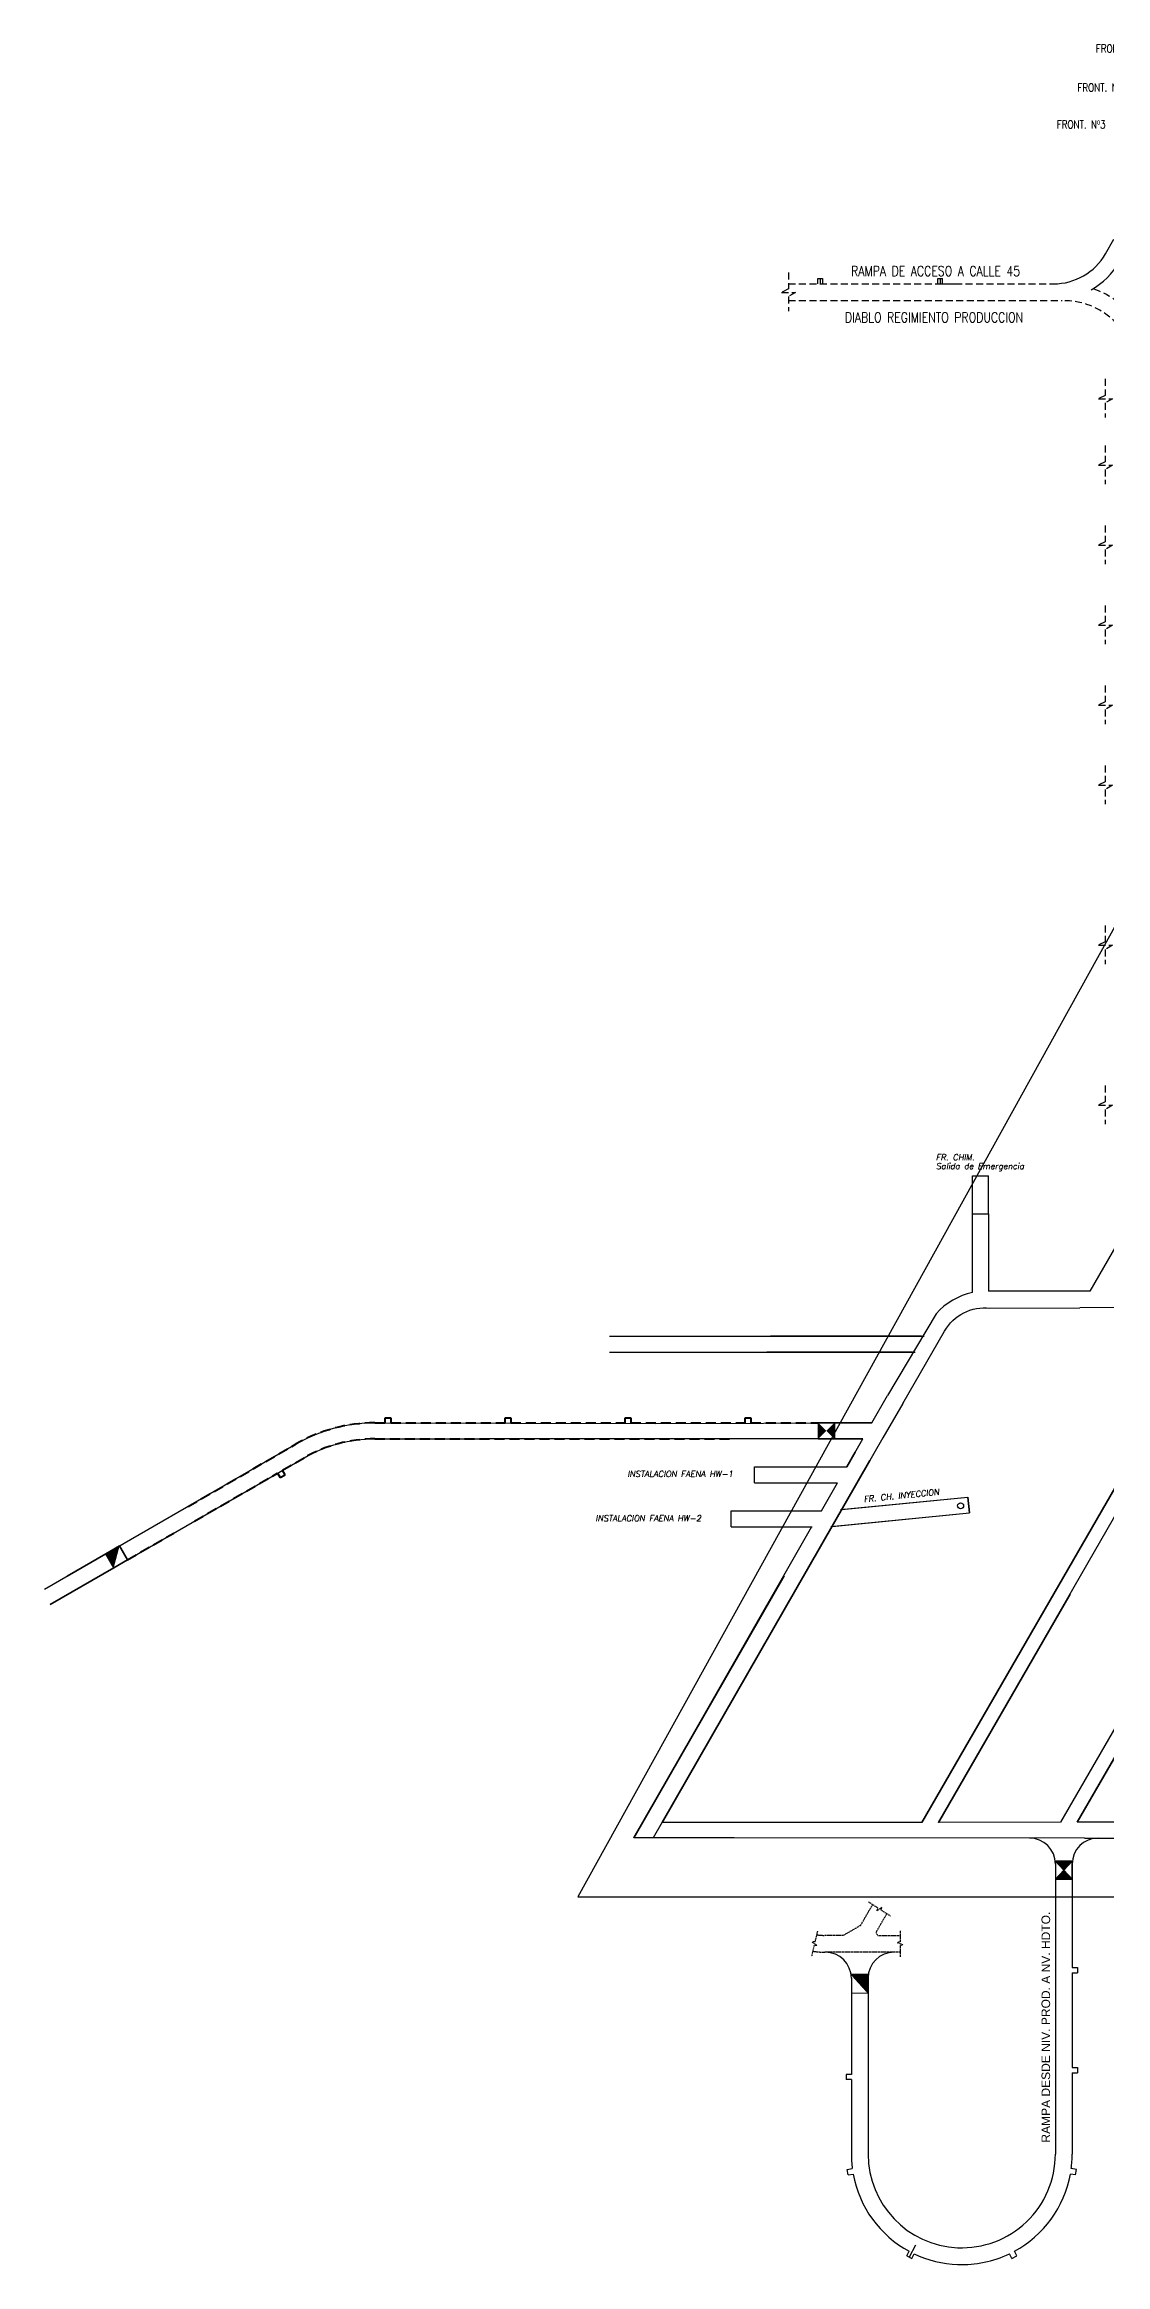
# Model space of a CAD drawing. Header units: millimetres. Extents: x -28 to 1943, y -5245 to 2752.
# Drawn here: x 547 to 812, y 1350 to 1905 of the extents above; entities that cross this region are included whole.
import ezdxf

# ---------------------------------------------------------------- set-up
doc = ezdxf.new("R2010")
doc.units = ezdxf.units.MM
doc.linetypes.add('HIDDEN', pattern=[0.375, 0.25, -0.125])
doc.linetypes.add('HIDDEN2', pattern=[0.1875, 0.125, -0.0625])
doc.layers.add('145', color=1, linetype='Continuous')
doc.styles.add('1-1250', font='romans.shx', dxfattribs={"width": 0.8, "height": 3.125})
doc.styles.add('DG-T1-473 TO 560$1$Standard', font='arial.ttf')
doc.styles.add('ROMANS', font='romans.shx', dxfattribs={"width": 0.8})

msp = doc.modelspace()

# ---------------------------------------------------------------- hatches: boundary and pattern name
at = {"lineweight": 35}
h = msp.add_hatch(color=256, dxfattribs=at)
h.dxf.hatch_style = 1
h.paths.add_polyline_path([(740.119, 1560.662), (740.119, 1558.662), (742.119, 1558.662)])
h.paths.add_polyline_path([(742.119, 1558.662), (740.119, 1558.662), (740.119, 1556.662)])
h.paths.add_polyline_path([(744.119, 1558.662), (742.119, 1558.662), (744.119, 1556.662)])
h.paths.add_polyline_path([(744.119, 1560.662), (742.119, 1558.662), (744.119, 1558.662)])
h = msp.add_hatch(color=256, dxfattribs=at)
h.dxf.hatch_style = 1
h.paths.add_polyline_path([(565.381, 1529.923), (561.917, 1527.923), (562.917, 1526.191), (564.649, 1527.191)])
h.paths.add_polyline_path([(564.649, 1527.191), (562.917, 1526.191), (563.917, 1524.459)])
h = msp.add_hatch(color=256)
h.paths.add_polyline_path([(801.481, 1448.858), (799.381, 1446.608), (803.581, 1446.608)])
h.paths.add_polyline_path([(801.481, 1448.858), (803.581, 1451.108), (799.381, 1451.108)])
h = msp.add_hatch()
h.set_pattern_fill('ANSI37', color=256, scale=0.023336, angle=30.00101, style=0)
h.set_pattern_definition([(75.001006, (-121.072514, 1836.044476), (-0.071566419, 0.019174817), []), (165.001006, (-121.072514, 1836.044476), (-0.019174817, -0.071566419), [])])
h.paths.add_polyline_path([(752.551, 1422.819), (750.387, 1422.79), (748.351, 1422.762), (752.551, 1418.152)])

# ---------------------------------------------------------------- linework, layer by layer
for p, q in [((778.653, 1593.257), (778.653, 1612.908)), ((778.653, 1612.908), (782.653, 1612.908)), ((782.653, 1612.908), (782.653, 1593.633)), ((807.973, 1593.584), (782.653, 1593.633)), ((769.582, 1587.956), (757.411, 1567.476)), ((840.247, 1589.484), (765.989, 1460.809)), ((804.818, 1460.81), (879.087, 1589.496)), ((687.867, 1582.323), (766.595, 1582.323)), ((687.867, 1578.323), (764.299, 1578.323)), ((743.232, 1534.726), (777.86, 1538.149)), ((745.677, 1538.987), (777.467, 1542.129)), ((770.146, 1460.809), (815.495, 1539.539)), ((777.467, 1542.129), (777.86, 1538.149)), ((838.44, 1526.291), (800.662, 1460.81)), ((719.05, 1460.774), (701.051, 1460.809)), ((765.989, 1460.809), (719.05, 1460.774)), ((800.662, 1460.81), (770.146, 1460.809)), ((806.685, 1460.81), (804.818, 1460.81)), ((834.988, 1460.81), (806.685, 1460.81)), ((719.05, 1456.893), (698.792, 1456.893)), ((806.685, 1456.889), (719.05, 1456.893)), ((806.685, 1456.889), (915.39, 1456.883)), ((803.581, 1446.608), (799.381, 1451.108)), ((803.581, 1451.108), (799.381, 1446.608)), ((799.381, 1450.388), (799.381, 1377.862)), ((803.581, 1450.388), (803.581, 1424.508)), ((752.551, 1422.819), (748.351, 1422.762)), ((748.351, 1422.762), (752.551, 1418.152)), ((752.551, 1418.152), (752.551, 1422.819)), ((803.581, 1424.508), (804.881, 1424.508)), ((803.581, 1423.208), (803.581, 1399.508)), ((803.581, 1423.208), (804.881, 1423.208)), ((804.881, 1424.508), (804.881, 1423.208)), ((803.581, 1399.508), (804.881, 1399.508)), ((804.881, 1399.508), (804.881, 1398.208)), ((747.051, 1397.807), (747.051, 1396.507)), ((748.351, 1397.807), (747.051, 1397.807)), ((748.351, 1396.507), (747.051, 1396.507)), ((803.581, 1398.208), (803.581, 1377.862)), ((803.581, 1398.208), (804.881, 1398.208)), ((747.298, 1374.03), (748.59, 1374.235)), ((747.517, 1372.647), (747.298, 1374.03)), ((747.517, 1372.647), (748.809, 1372.852)), ((804.416, 1372.647), (803.123, 1372.852)), ((804.635, 1374.03), (803.342, 1374.235)), ((804.416, 1372.647), (804.635, 1374.03)), ((762.215, 1352.416), (762.809, 1353.582)), ((762.215, 1352.416), (763.463, 1351.78)), ((763.463, 1351.78), (764.057, 1352.947)), ((788.47, 1351.78), (787.875, 1352.947)), ((788.47, 1351.78), (789.717, 1352.416)), ((789.717, 1352.416), (789.123, 1353.582))]:
    msp.add_line(p, q)
at = {"linetype": 'Continuous', "lineweight": 35}
for p, q in [((728.174, 1582.323), (765.93, 1582.323)), ((727.233, 1578.323), (763.635, 1578.323))]:
    msp.add_line(p, q, dxfattribs=at)
at = {"color": 3, "lineweight": 35}
for p, q in [((832.599, 1576.227), (765.989, 1460.809)), ((868.27, 1570.683), (804.818, 1460.81)), ((752.999, 1551.246), (701.051, 1460.809)), ((749.315, 1553.361), (747.192, 1549.662)), ((731.583, 1522.459), (693.962, 1456.893)), ((803.082, 1517.878), (770.146, 1460.809)), ((803.082, 1517.878), (770.146, 1460.809))]:
    msp.add_line(p, q, dxfattribs=at)
at = {"linetype": 'ByBlock'}
for p, q in [((699.374, 1560.496), (753.502, 1560.662)), ((751.206, 1556.662), (657.096, 1556.667)), ((718.311, 1538.662), (740.88, 1538.662)), ((743.526, 1534.755), (777.86, 1538.149)), ((745.974, 1539.017), (777.467, 1542.129)), ((718.311, 1534.662), (738.582, 1534.661))]:
    msp.add_line(p, q, dxfattribs=at)
at = {"lineweight": 35}
for p, q in [((744.119, 1560.662), (753.502, 1560.662)), ((744.119, 1556.662), (751.206, 1556.662)), ((552.232, 1522.332), (561.917, 1527.923)), ((547.997, 1515.267), (563.917, 1524.459))]:
    msp.add_line(p, q, dxfattribs=at)
at = {"color": 3, "lineweight": 15}
for p, q in [((701.051, 1460.809), (765.989, 1460.809)), ((770.146, 1460.809), (800.661, 1460.81)), ((804.818, 1460.81), (834.988, 1460.81))]:
    msp.add_line(p, q, dxfattribs=at)
at = {"color": 3, "linetype": 'Continuous', "lineweight": 15}
msp.add_line((693.962, 1456.893), (915.39, 1456.883), dxfattribs=at)
at = {"color": 252, "linetype": 'HIDDEN2'}
for p, q in [((750.647, 1435.017), (753.669, 1440.249)), ((757.202, 1437.969), (754.517, 1433.319)), ((746.372, 1432.548), (741.711, 1432.548)), ((750.647, 1435.017), (746.372, 1432.548)), ((754.962, 1432.549), (754.517, 1433.319)), ((754.962, 1432.549), (760.539, 1432.549)), ((760.549, 1428.348), (741.711, 1428.348))]:
    msp.add_line(p, q, dxfattribs=at)
at = {"ltscale": 0.5}
msp.add_line((764.383, 1355.128), (762.839, 1352.098), dxfattribs=at)
for points in [[(811.904, 1852.913), (814.014, 1856.568)], [(811.904, 1852.913), (814.014, 1856.568)], [(854.548, 1674.283), (807.973, 1593.584)], [(778.653, 1612.908), (778.653, 1622.39)], [(778.653, 1622.39), (782.653, 1622.39)], [(782.653, 1612.908), (782.653, 1622.39)], [(840.247, 1589.484), (805.512, 1589.47)], [(753.502, 1560.662), (757.411, 1567.476)], [(753.502, 1560.662), (757.411, 1567.476)], [(761.221, 1565.505), (756.268, 1556.941)], [(761.221, 1565.505), (756.268, 1556.941)], [(803.581, 1451.108), (799.381, 1451.108), (799.381, 1446.608), (803.581, 1446.608), (803.581, 1451.108)], [(748.351, 1421.848), (748.351, 1397.807)], [(748.351, 1418.094), (752.551, 1418.152)]]:
    msp.add_lwpolyline(points)
for points in [[(798.914, 1845.417, 0.2679493), (811.904, 1852.917)], [(798.914, 1845.417, 0.2679493), (811.904, 1852.917)], [(808.336, 1843.917, 0.13286), (815.368, 1850.917)], [(808.336, 1843.917, 0.13286), (815.368, 1850.917)], [(761.221, 1565.505), (771.669, 1583.629, -0.298359), (783.018, 1589.365), (805.512, 1589.47)], [(761.221, 1565.505), (771.669, 1583.629, -0.298359), (783.018, 1589.365), (805.512, 1589.47)], [(752.551, 1421.848), (752.551, 1377.862, 0.4013064), (774.93, 1354.47, 0.4272396), (799.381, 1377.862)], [(748.351, 1396.507), (748.351, 1377.862, 0.032944), (748.59, 1374.235)], [(803.342, 1374.235, 0.032944), (803.581, 1377.862)], [(748.809, 1372.852, 0.2267125), (762.809, 1353.582)], [(789.123, 1353.582, 0.2267125), (803.123, 1372.852)], [(764.057, 1352.947, 0.1025307), (774.939, 1350.266, 0.1213608), (787.875, 1352.947)]]:
    msp.add_lwpolyline(points, format="xyb")
at = {"color": 252, "linetype": 'HIDDEN', "ltscale": 7}
for points in [[(732.6, 1848.254), (732.6, 1844.137), (730.862, 1843.294), (734.388, 1843.294), (732.6, 1842.253), (732.6, 1838.582)], [(732.6, 1845.417), (769.95, 1845.417)], [(774.298, 1845.417), (799.26, 1845.417)], [(732.6, 1841.217), (801.067, 1841.217)], [(811.855, 1821.661), (811.855, 1817.545), (810.117, 1816.702), (813.642, 1816.702), (811.855, 1815.66), (811.855, 1811.99)], [(811.855, 1805.019), (811.855, 1800.903), (810.117, 1800.06), (813.642, 1800.06), (811.855, 1799.018), (811.855, 1795.348)], [(811.855, 1785.019), (811.855, 1780.903), (810.117, 1780.06), (813.642, 1780.06), (811.855, 1779.018), (811.855, 1775.348)], [(811.855, 1765.019), (811.855, 1760.903), (810.117, 1760.06), (813.642, 1760.06), (811.855, 1759.018), (811.855, 1755.348)], [(811.855, 1745.019), (811.855, 1740.903), (810.117, 1740.06), (813.642, 1740.06), (811.855, 1739.018), (811.855, 1735.348)], [(811.855, 1725.019), (811.855, 1720.903), (810.117, 1720.06), (813.642, 1720.06), (811.855, 1719.018), (811.855, 1715.348)], [(811.855, 1685.019), (811.855, 1680.903), (810.117, 1680.06), (813.642, 1680.06), (811.855, 1679.018), (811.855, 1675.348)], [(811.855, 1645.019), (811.855, 1640.903), (810.117, 1640.06), (813.642, 1640.06), (811.855, 1639.018), (811.855, 1635.348)]]:
    msp.add_lwpolyline(points, dxfattribs=at)
at = {"color": 252, "linetype": 'Continuous'}
for points in [[(739.95, 1846.717), (741.15, 1846.717)], [(739.95, 1845.417), (739.95, 1846.717)], [(741.15, 1846.717), (741.15, 1845.417)], [(769.95, 1846.717), (771.15, 1846.717)], [(769.95, 1845.417), (769.95, 1846.717)], [(771.15, 1845.417), (771.15, 1846.717)]]:
    msp.add_lwpolyline(points, dxfattribs=at)
at = {"color": 252}
for points in [[(740.55, 1846.717), (740.55, 1845.417)], [(769.95, 1845.417), (774.298, 1845.417)], [(770.55, 1846.717), (770.55, 1845.417)]]:
    msp.add_lwpolyline(points, dxfattribs=at)
at = {"color": 252, "linetype": 'HIDDEN', "ltscale": 7}
for points in [[(823.246, 1827.61, 0.2647639), (808.831, 1844.211)], [(819.467, 1823.296, 0.4227695), (801.067, 1841.21)]]:
    msp.add_lwpolyline(points, format="xyb", dxfattribs=at)
at = {"linetype": 'ByBlock'}
for points in [[(546.564, 1519.059), (609.498, 1555.394, -0.1468706), (631.802, 1560.662), (699.374, 1560.496)], [(546.564, 1519.059), (609.498, 1555.394, -0.1468706), (631.802, 1560.662), (699.374, 1560.496)], [(547.997, 1515.267), (611.498, 1551.93, -0.1316568), (629.159, 1556.662, 0.0002039), (657.096, 1556.667, 1.145405)], [(547.997, 1515.267), (611.498, 1551.93, -0.1316568), (629.159, 1556.662, 0.0002039), (657.096, 1556.667, 1.145405)]]:
    msp.add_lwpolyline(points, format="xyb", dxfattribs=at)
at = {"color": 3, "linetype": 'HIDDEN', "lineweight": 40, "ltscale": 10}
for points in [[(582.492, 1539.802), (609.498, 1555.394, -0.131724), (629.159, 1560.662), (631.802, 1560.662), (631.802, 1561.962), (633.202, 1561.962), (633.202, 1560.662), (661.802, 1560.662), (661.802, 1561.962), (663.202, 1561.962), (663.202, 1560.662), (691.802, 1560.662), (691.802, 1561.962), (693.202, 1561.962), (693.202, 1560.662), (721.802, 1560.662), (721.802, 1561.962), (723.202, 1561.962), (723.202, 1560.662), (740.119, 1560.662)], [(584.136, 1536.132), (584.136, 1536.132), (604.881, 1548.11), (605.549, 1546.985), (606.753, 1547.699), (606.094, 1548.81), (611.498, 1551.93, -0.131724), (629.159, 1556.662), (717.974, 1556.662)]]:
    msp.add_lwpolyline(points, format="xyb", dxfattribs=at)
at = {"lineweight": 35}
for points in [[(744.119, 1556.662), (740.119, 1556.662), (740.119, 1560.662), (744.119, 1560.662)], [(567.381, 1526.459), (565.381, 1529.923), (561.917, 1527.923), (563.917, 1524.459)]]:
    msp.add_lwpolyline(points, close=True, dxfattribs=at)
at = {"linetype": 'ByBlock'}
for points in [[(756.268, 1556.941), (698.792, 1456.893), (693.962, 1456.893), (738.464, 1534.73)], [(756.268, 1556.941), (698.792, 1456.893), (693.962, 1456.893), (738.464, 1534.73)], [(747.189, 1549.662), (751.206, 1556.662)], [(747.189, 1549.662), (751.206, 1556.662)], [(724.106, 1549.662), (736.219, 1549.662), (747.192, 1549.662)], [(724.106, 1545.662), (724.106, 1549.662)], [(724.106, 1549.662), (736.219, 1549.662), (747.192, 1549.662)], [(724.106, 1545.662), (724.106, 1549.662)], [(724.106, 1545.662), (736.219, 1545.662), (744.893, 1545.662)], [(724.106, 1545.662), (736.219, 1545.662), (744.893, 1545.662)], [(740.877, 1538.662), (744.893, 1545.662)], [(740.877, 1538.662), (744.893, 1545.662)], [(718.311, 1534.662), (718.311, 1538.662)], [(718.311, 1534.662), (718.311, 1538.662)], [(777.86, 1538.149), (777.467, 1542.129)], [(777.86, 1538.149), (777.467, 1542.129)]]:
    msp.add_lwpolyline(points, dxfattribs=at)
at = {"color": 3, "linetype": 'HIDDEN', "lineweight": 40, "ltscale": 10}
msp.add_lwpolyline([(567.381, 1526.459), (578.899, 1533.109), (578.899, 1533.109)], dxfattribs=at)
at = {"color": 252, "linetype": 'HIDDEN2'}
for points in [[(758.128, 1437.372), (755.817, 1438.863), (755.979, 1439.576), (754.814, 1438.692), (754.976, 1439.405), (752.665, 1440.896)], [(739.888, 1433.638), (739.259, 1430.961), (738.533, 1430.875), (739.756, 1430.074), (739.03, 1429.988), (738.4, 1427.311)], [(760.537, 1433.725), (760.543, 1430.975), (759.857, 1430.723), (761.231, 1430.226), (760.545, 1429.975), (760.551, 1427.225)]]:
    msp.add_lwpolyline(points, dxfattribs=at)
msp.add_circle((775.673, 1539.942), 0.75)
for centre, radius, start, end in [((782.196, 1576.784), 16.85, 102.13671, 138.46617), ((792.881, 1450.388), 6.5, 0, 90), ((810.081, 1450.388), 6.5, 90, 180), ((741.851, 1421.848), 6.5, 0, 90), ((759.051, 1421.848), 6.5, 90, 180)]:
    msp.add_arc(centre, radius, start, end)
for radius, start in [(12.9, 260.89584), (17.1, 259.88015)]:
    msp.add_arc((741.711, 1445.448), radius, start, 270, dxfattribs=at)
at = {"layer": '145', "linetype": 'ByBlock'}
msp.add_lwpolyline([(679.996, 1442.194), (1303.893, 1442.194), (1487.139, 1755.676), (853.522, 1755.676), (679.996, 1442.194)], close=True, dxfattribs=at)

# ---------------------------------------------------------------- texts
at = {"style": 'ROMANS', "width": 0.8}
for s, p in [('FRONT. Nº1', (809.493, 1903.245)), ('FRONT. Nº2', (804.884, 1893.484)), ('FRONT. Nº3', (799.726, 1884.271))]:
    msp.add_text(s, height=2, dxfattribs=at).set_placement(p)
at = {"color": 252, "linetype": 'HIDDEN2', "style": '1-1250', "width": 0.8}
for s, p in [('RAMPA DE ACCESO A CALLE 45 ', (748.295, 1847.379)), ('DIABLO REGIMIENTO PRODUCCION', (746.746, 1835.774))]:
    msp.add_text(s, height=2.5, dxfattribs=at).set_placement(p)
at = {"linetype": 'Continuous', "lineweight": 35, "ltscale": 0.5, "style": 'ROMANS', "oblique": 10}
for s, p in [('FR. CHIM.', (769.511, 1626.318)), ('Salida de Emergencia', (769.511, 1624.104)), ('INSTALACION FAENA HW-1', (692.361, 1547.16)), ('INSTALACION FAENA HW-2', (684.385, 1536.065))]:
    msp.add_text(s, height=1.5, dxfattribs=at).set_placement(p)
msp.add_text('FR. CH. INYECCION', height=1.5, rotation=5.71611, dxfattribs=at).set_placement((751.514, 1540.822))
at = {"color": 7, "ltscale": 5, "style": 'DG-T1-473 TO 560$1$Standard'}
msp.add_text('RAMPA DESDE NIV. PROD. A NV. HDTO. ', height=2.15, rotation=90, dxfattribs=at).set_placement((798.056, 1380.742))

doc.saveas('drawing.dxf')
